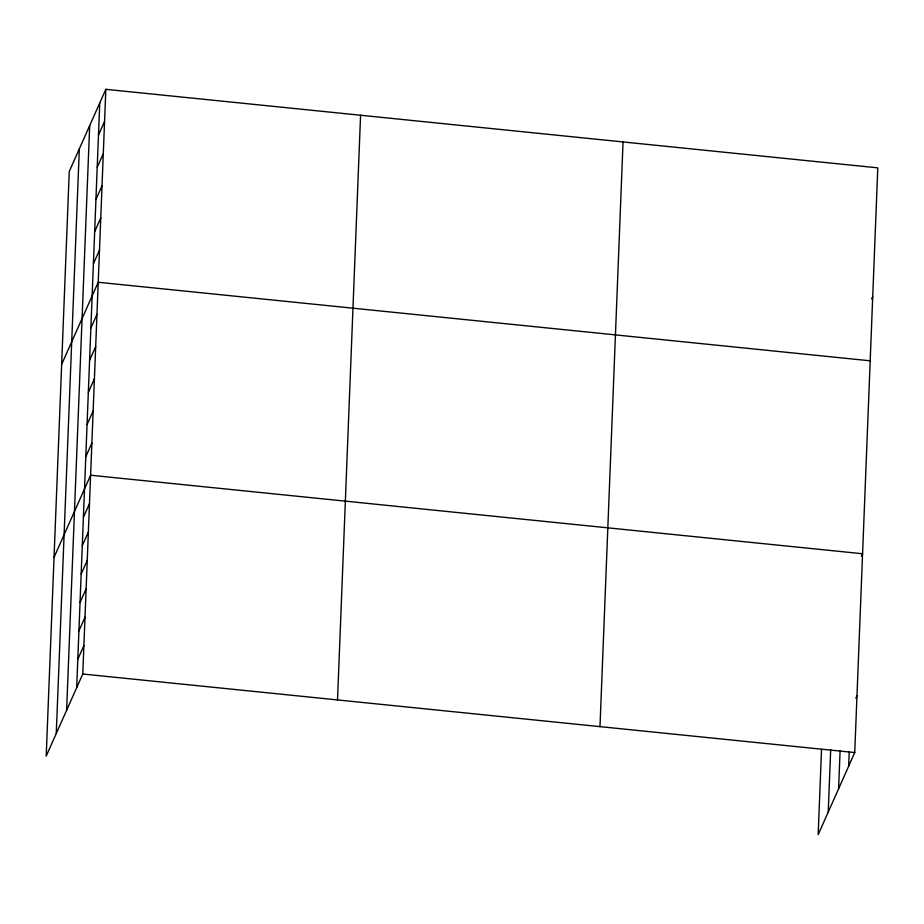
<?xml version="1.0" encoding="UTF-8"?>
<svg xmlns="http://www.w3.org/2000/svg" width="924" height="924" viewBox="0 0 924 924"><rect width="100%" height="100%" fill="white"/><g stroke="black" fill="none" stroke-linecap="round" stroke-linejoin="round"><path stroke-width="1.39" d="M56.26 733.552L79.325 148.856M66.62 710.267L89.686 125.583M76.68 687.675L99.746 102.991M105.833 89.328L69.265 171.448L46.2 756.144L82.767 674.012L105.833 89.328L877.8 167.856L854.735 752.552L818.167 834.672L821.528 749.48M337.514 699.93L360.579 115.246M599.988 726.634L623.053 141.95M828.227 812.081L830.688 749.607M838.588 788.807L840.101 750.461M848.648 766.215L849.214 752.009M98.475 135.147L104.562 121.483M97.216 167.302L103.292 153.638M95.946 199.468L102.021 185.805M94.675 231.624L100.762 217.96M93.405 263.779L99.492 250.115M61.654 364.403L98.221 282.27L870.189 360.81M90.864 328.089L96.951 314.426M89.605 360.256L95.68 346.592M88.334 392.411L94.41 378.748M87.064 424.566L93.151 410.903M85.793 456.722L91.88 443.058M54.042 557.345L90.61 475.225L862.577 553.753L861.468 556.236M83.403 517.278L89.489 503.615M82.282 545.68L88.369 532.016M81.162 574.081L87.249 560.418M80.041 602.483L86.128 588.819M78.921 630.884L85.008 617.22M77.801 659.274L83.888 645.61M871.621 298.972L872.73 296.488M855.867 698.232L856.975 695.749M82.767 674.012L854.735 752.552"/></g></svg>
